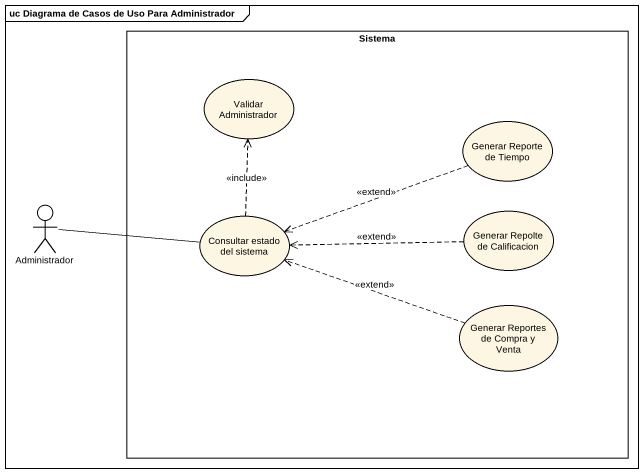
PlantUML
@startuml
mainframe uc Diagrama de Casos de Uso Para Administrador
rectangle Sistema {
  usecase "Validar Administrador" as Validar_Administrador
  usecase "Generar Reporte de Tiempo" as Generar_Reporte_de_Tiempo
  usecase "Consultar estado del sistema" as Consultar_estado_del_sistema
  usecase "Generar Repolte de Calificacion" as Generar_Repolte_de
  usecase "Generar Reportes de Compra y Venta" as Generar_Reportes_de_Compra
}
actor Administrador
Generar_Reporte_de_Tiempo .left.> Consultar_estado_del_sistema : <<extend>>
Administrador -right- Consultar_estado_del_sistema
Consultar_estado_del_sistema .up.> Validar_Administrador : <<include>>
Generar_Repolte_de .left.> Consultar_estado_del_sistema : <<extend>>
Generar_Reportes_de_Compra .left.> Consultar_estado_del_sistema : <<extend>>
@enduml
